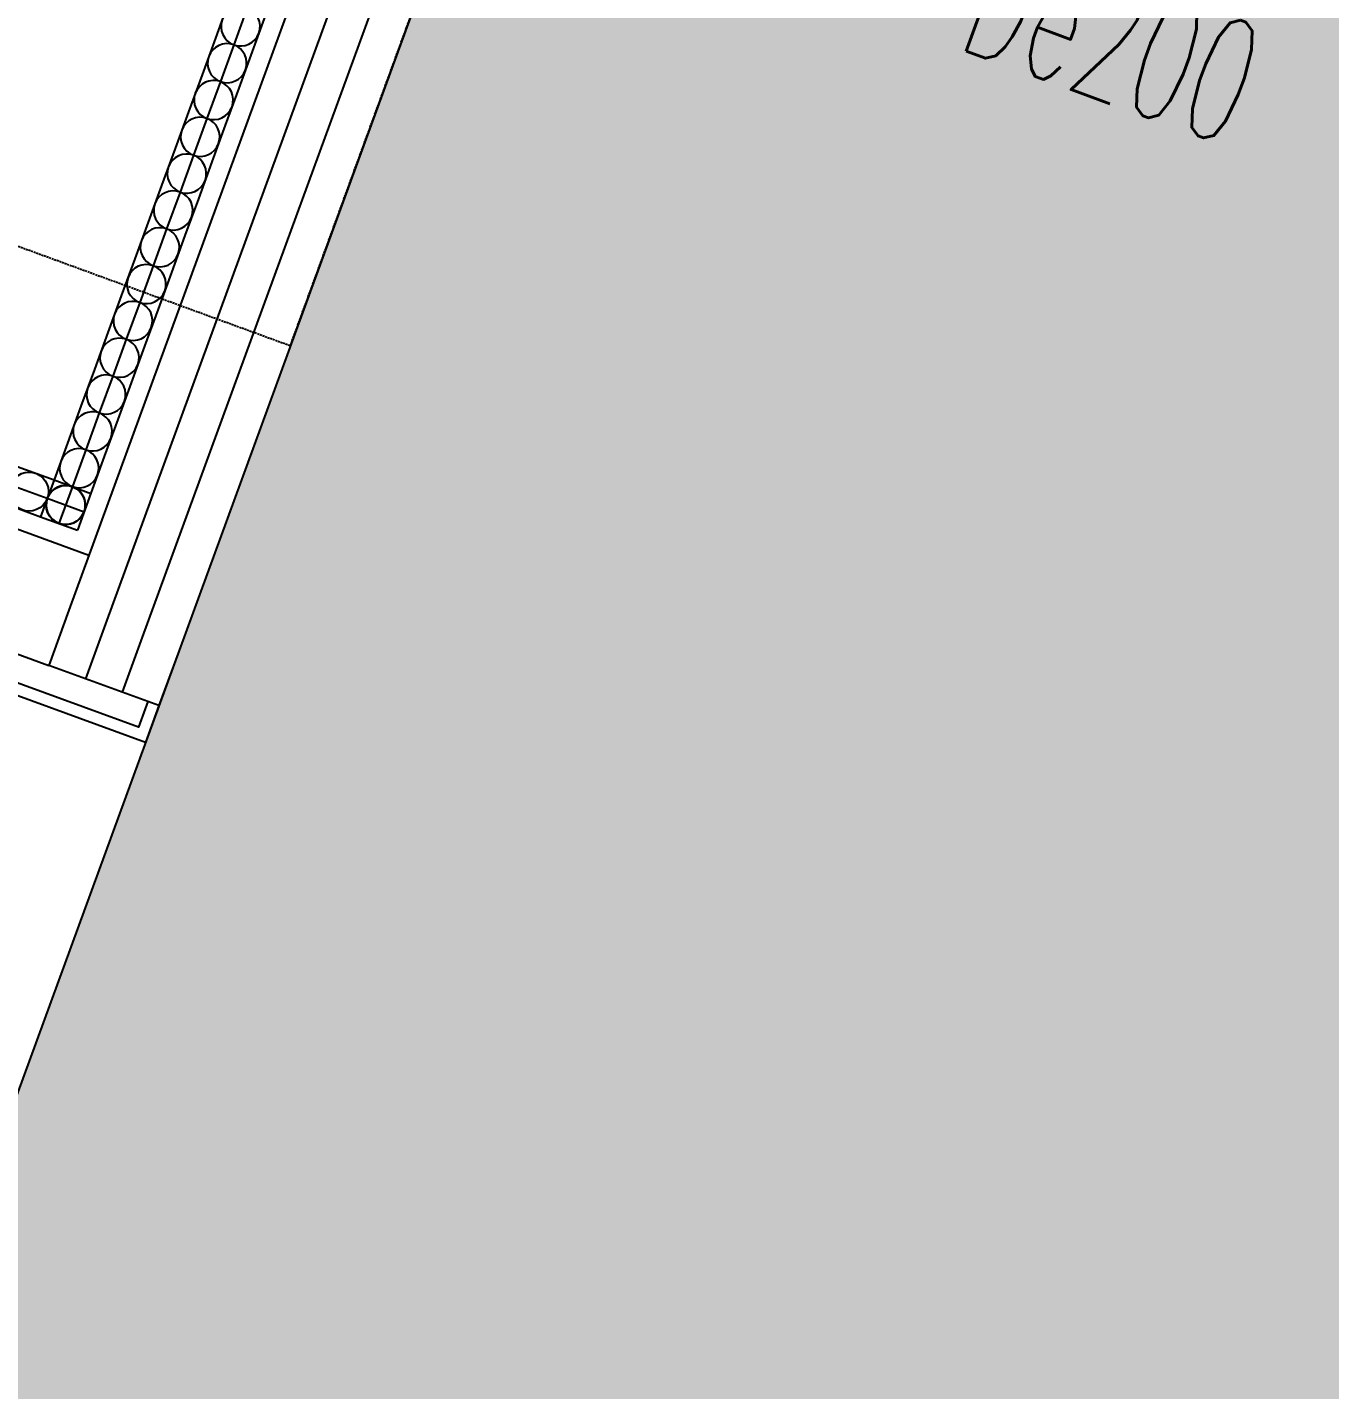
# Model space of a CAD drawing. Extents: x -111898 to 889894, y -2 to 1194865.
# Drawn here: x 669543 to 672874, y 794022 to 797506 of the extents above; entities that cross this region are included whole.
import ezdxf

# ---------------------------------------------------------------- set-up
doc = ezdxf.new("R2010")
doc.units = 0
doc.header["$LTSCALE"] = 10
doc.header["$MEASUREMENT"] = 0
doc.linetypes.add('10平面$0$DASH', pattern=[0.35, 0.25, -0.1])
for name, color, linetype in [('0-WALL', 252, 'Continuous'), ('10平面$0$A-HRAIL', 173, 'Continuous'), ('DIM_污水', 2, 'Continuous'), ('TEXT_雨水', 4, 'Continuous'), ('WALL', 252, 'Continuous')]:
    doc.layers.add(name, color=color, linetype=linetype)
for name, color, linetype, lineweight in [('GPS-ZF污水', 2, 'TG_W', 60), ('GPS-ZF消防', 1, 'TG_X', 60), ('GPS-ZF给水', 3, 'TG_J', 60)]:
    doc.layers.add(name, color=color, linetype=linetype, lineweight=lineweight)
doc.styles.add('_TWT_PIPEDN', font='SIMPLEX', dxfattribs={"width": 0.6, "height": 3, "bigfont": 'HZTXT'})
doc.styles.add('TG_LINETYPE', font='SIMPLEX', dxfattribs={"width": 0.8, "height": 3.5, "bigfont": 'HZTXT'})
doc.linetypes.add('TG_J', pattern='A,2,-0.3,["J",TG_LINETYPE,S=0.1,R=0,X=-0.23,Y=-0.15],0', length=2.3)
doc.linetypes.add('TG_W', pattern='A,2,-0.3,["W",TG_LINETYPE,S=0.1,R=0,X=-0.23,Y=-0.15],0', length=2.3)
doc.linetypes.add('TG_WX', pattern='A,3,-0.6,["WX",TG_LINETYPE,S=0.1,R=0,X=-0.52,Y=-0.15],0', length=3.6)
doc.linetypes.add('TG_X', pattern='A,5,-0.3,["X",TG_LINETYPE,S=0.1,R=0,X=-0.23,Y=-0.15],0', length=5.3)

# ---------------------------------------------------------------- blocks, each defined once
blk = doc.blocks.new('10平面$0$99平面图例外参$0$$LinePat$圆环')
for points in [[(0, 150), (300, 150)], [(0, 0), (300, 0)], [(0, -150), (300, -150)]]:
    blk.add_lwpolyline(points)
at = {"color": 0}
blk.add_circle((150, 0), 150, dxfattribs=at)

msp = doc.modelspace()

# ---------------------------------------------------------------- hatches: boundary and pattern name
at = {"layer": '0-WALL'}
h = msp.add_hatch(dxfattribs=at)
h.set_pattern_fill('草坪或沼泽', color=8, scale=400, angle=-0.20026)
h.set_pattern_definition([(359.79974, (-824318.4, 704905.5), (1605.5824, 1594.398), [240, -48, 64, -48, 240, -960]), (359.79974, (-824398.3, 704953.8), (1605.5824, 1594.398), [160, -120, 240, -120, 160, -800]), (359.79974, (-823836, 705591.9), (1605.5824, 1594.398), [200, -80, 200, -1120]), (359.79974, (-824634.9, 705914.7), (1605.5824, 1594.398), [80, -160, 80, -1280]), (89.79974, (-824474.9, 705914.1), (-1594.398, 1605.5824), [144, -1456]), (89.79974, (-823998.3, 704952.4), (-1594.398, 1605.5824), [160, -1440]), (89.79974, (-823596, 705591), (-1594.398, 1605.5824), [160, -1440]), (44.79974, (-823790.3, 704935.7), (5.5922, 1599.9902), [160, -2102.7417]), (134.79974, (-824206.3, 704937.2), (-1599.9902, 5.5922), [160, -2102.7417]), (63.23469, (-823838.3, 704943.9), (5.5922, 1599.99023), [160, -3417.7088]), (75.7635, (-823918.27, 704952.15), (5.59221, 1599.99023), [160, -6436.969]), (75.7635, (-823516.03, 705590.75), (5.59221, 1599.99023), [128, -6468.969]), (75.7635, (-824442.9, 705914), (5.59221, 1599.99023), [112, -6484.969]), (103.835987, (-824078.27, 704952.7), (5.59221, 1599.99023), [160, -6436.969]), (103.835987, (-823676.03, 705591.3), (5.59221, 1599.99023), [128, -6468.969]), (103.835987, (-824506.9, 705914.2), (5.59221, 1599.99023), [112, -6484.969]), (116.364795, (-824158.3, 704945), (5.5922, 1599.99023), [160, -3417.7069])])
edge = h.paths.add_edge_path()
edge.add_arc((650511.7, 756169.39), 10500.96, 256.529736, 339.513382)
edge.add_line((660348.51, 752494.17), (679697.02, 805450.72))
edge.add_arc((669857.31, 809118.83), 10501.18, 339.555259, 430.470113)
edge.add_line((673367.84, 819015.84), (665666.23, 821829.71))
edge.add_arc((664733, 818975.44), 3002.96, 71.89448, 159.90659)
edge.add_line((661912.83, 820007.11), (676753.33, 814584.98))
edge.add_line((676753.33, 814584.98), (651633.06, 745830.18))
edge.add_line((651633.06, 745830.18), (636792.24, 751252.41))
edge.add_line((636792.24, 751252.41), (636463.06, 750350.45))
edge.add_arc((637878, 749836.1), 1505.53, 160.02301, 253.01538)
edge.add_line((637438.21, 748396.24), (648065.6, 745957.3))

# ---------------------------------------------------------------- linework, layer by layer
msp.add_lwpolyline([(648065.6, 745957.3, 0.3787845), (660348.51, 752494.17), (679697.02, 805450.72, 0.418898), (673367.84, 819015.84), (665666.23, 821829.71, 0.4040877), (661912.83, 820007.11), (676753.33, 814584.98), (651633.06, 745830.18), (636792.24, 751252.41), (636463.06, 750350.45, 0.4295945), (637438.21, 748396.24)], format="xyb", close=True, dxfattribs=at)
at = {"layer": 'DIM_污水'}
msp.add_lwpolyline([(672312.92, 794097.97, 0, 0, 0), (673215.49, 796551.05, 0, 266.67, 0), (672870.19, 795612.56, 0, 0, 0)], format="xyseb", dxfattribs=at)
at = {"layer": 'GPS-ZF污水', "ltscale": 0.1, "const_width": 400}
msp.add_lwpolyline([(666651.45, 777086.36), (672975.07, 794289.03)], dxfattribs=at)
at = {"layer": 'GPS-ZF消防', "linetype": 'TG_WX', "ltscale": 0.1, "const_width": 400}
for points in [[(671794.65, 795273.93), (674856.52, 803690.74)], [(659451.59, 761343.92), (671616.88, 794785.26)]]:
    msp.add_lwpolyline(points, dxfattribs=at)
at = {"layer": 'GPS-ZF给水', "ltscale": 0.1}
for points, const_width in [([(651936.75, 743707.09), (679851.32, 820212.27)], 400), ([(670785.55, 795365.8), (689733.34, 788443.04)], 120)]:
    msp.add_lwpolyline(points, dxfattribs=dict(at, const_width=const_width))
at = {"layer": 'WALL', "color": 8}
for p, q in [((676231.32, 814030.42), (669649.27, 796015.18)), ((676325.25, 813996.11), (669743.19, 795980.86)), ((676419.17, 813961.79), (669837.12, 795946.55)), ((676513.1, 813927.47), (669931.05, 795912.23)), ((666882.57, 797185.72), (669700.74, 796156.07)), ((667061.4, 796800.99), (669597.79, 795874.29)), ((669649.27, 796015.18), (669597.79, 795874.29)), ((669743.19, 795980.86), (669691.72, 795839.97)), ((669837.12, 795946.55), (669785.65, 795805.66)), ((669931.05, 795912.23), (669879.57, 795771.34)), ((669879.57, 795771.34), (669597.79, 795874.29))]:
    msp.add_line(p, q, dxfattribs=at)
at = {"layer": 'WALL', "color": 8, "linetype": '10平面$0$DASH', "ltscale": 2}
msp.add_lwpolyline([(652181.85, 803280.74), (670215.88, 796691.82), (676650.3, 814302.99), (658616.27, 820891.9)], close=True, dxfattribs=at)
at = {"layer": 'WALL', "color": 8}
for points in [[(669879.57, 795771.34), (669845.26, 795677.41), (667027.44, 796706.93)], [(669851.39, 795781.63), (669827.37, 795715.88), (667037.73, 796735.11)]]:
    msp.add_lwpolyline(points, dxfattribs=at)

# ---------------------------------------------------------------- block references
at = {"layer": '10平面$0$A-HRAIL'}
for p, xscale, yscale, zscale, rotation in [((670105.52, 797555.37), -0.3341019207554806, 0.3333333333333334, 0.3333333333333333, 69.92971143459307), ((670071.13, 797461.22), -0.3341019207554806, 0.3333333333333334, 0.3333333333333333, 69.92971143459307), ((670036.73, 797367.08), -0.3341019207554806, 0.3333333333333334, 0.3333333333333333, 69.92971143459307), ((670002.33, 797272.93), -0.3341019207554806, 0.3333333333333334, 0.3333333333333333, 69.92971143459307), ((669967.94, 797178.79), -0.3341019207554806, 0.3333333333333334, 0.3333333333333333, 69.92971143459307), ((669933.54, 797084.65), -0.3341019207554806, 0.3333333333333334, 0.3333333333333333, 69.92971143459307), ((669899.15, 796990.5), -0.3341019207554806, 0.3333333333333334, 0.3333333333333333, 69.92971143459307), ((669864.75, 796896.36), -0.3341019207554806, 0.3333333333333334, 0.3333333333333333, 69.92971143459307), ((669830.35, 796802.22), -0.3341019207554806, 0.3333333333333334, 0.3333333333333333, 69.92971143459307), ((669795.96, 796708.07), -0.3341019207554806, 0.3333333333333334, 0.3333333333333333, 69.92971143459307), ((669761.56, 796613.93), -0.3341019207554806, 0.3333333333333334, 0.3333333333333333, 69.92971143459307), ((669727.16, 796519.78), -0.3341019207554806, 0.3333333333333334, 0.3333333333333333, 69.92971143459307), ((669692.77, 796425.64), -0.3341019207554806, 0.3333333333333334, 0.3333333333333333, 69.92971143459307), ((669500.24, 796335.79), 0.333333326702653, 0.333333326702653, 0.333333326702653, 339.9297114345931), ((669658.37, 796331.5), -0.3341019207554806, 0.3333333333333334, 0.3333333333333333, 69.92971143459307), ((669594.17, 796301.47), 0.333333326702653, 0.333333326702653, 0.333333326702653, 339.9297114345931)]:
    msp.add_blockref('10平面$0$99平面图例外参$0$$LinePat$圆环', p, dxfattribs=dict(at, xscale=xscale, yscale=yscale, zscale=zscale, rotation=rotation))

# ---------------------------------------------------------------- texts
at = {"layer": 'TEXT_雨水', "style": '_TWT_PIPEDN', "width": 0.557143}
msp.add_text('De200', height=315, rotation=339.92971, dxfattribs=at).set_placement((671915.37, 797455.19))

doc.saveas('drawing.dxf')
